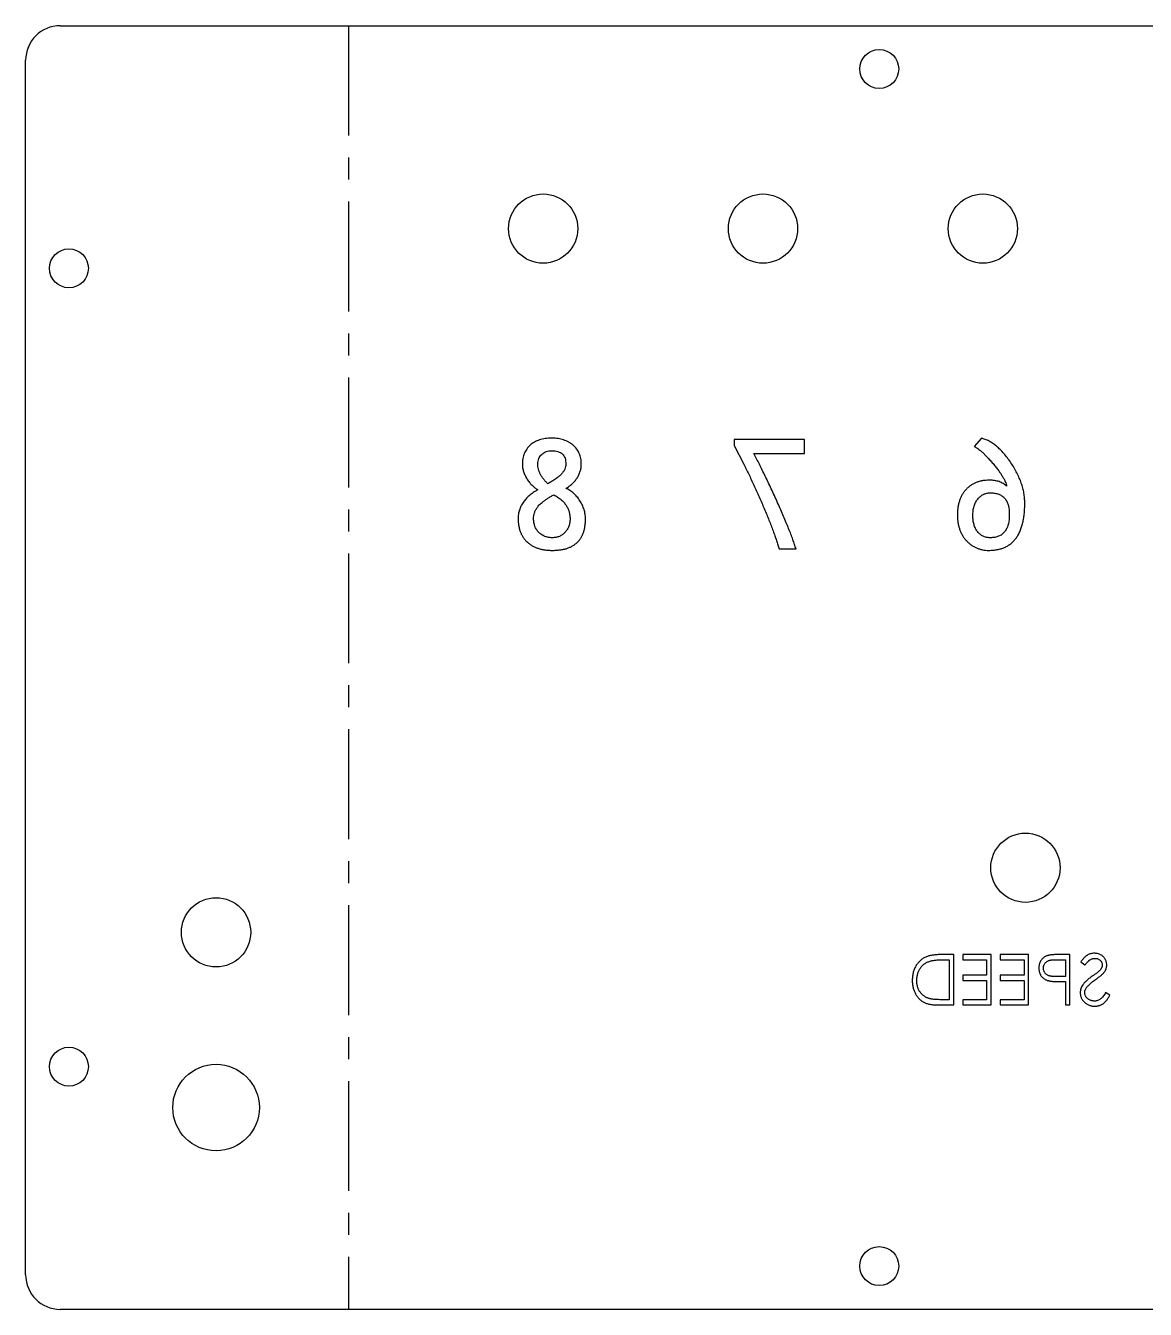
# Model space of a CAD drawing. Header units: millimetres. Extents: x 446 to 709, y 428 to 576.
# Drawn here: x 445.9 to 575.2, y 428.1 to 576.4 of the extents above; entities that cross this region are included whole.
import ezdxf

# ---------------------------------------------------------------- set-up
doc = ezdxf.new("R2010")
doc.units = ezdxf.units.MM
doc.linetypes.add('CENTERX2', pattern=[20.32, 12.7, -2.54, 2.54, -2.54])

msp = doc.modelspace()

# ---------------------------------------------------------------- linework, layer by layer
at = {"color": 7, "linetype": 'Continuous', "lineweight": 25}
for p, q in [((449.88, 576.41), (704.55, 576.41)), ((445.88, 432.11), (445.88, 572.41)), ((535.86, 528.6), (527.75, 528.6)), ((527.75, 528.6), (527.75, 527.93)), ((535.86, 526.98), (535.86, 528.6)), ((556.3, 528.77), (555.48, 527.79)), ((527.75, 527.93), (528.86, 525.75)), ((530.02, 526.98), (535.86, 526.98)), ((532.94, 515.96), (534.89, 515.96)), ((553.1, 469.1), (551.92, 469.1)), ((553.1, 463.28), (553.1, 469.1)), ((554.14, 469.1), (554.14, 468.5)), ((557.42, 469.1), (554.14, 469.1)), ((557.42, 463.28), (557.42, 469.1)), ((558.47, 469.1), (558.47, 468.5)), ((561.75, 469.1), (558.47, 469.1)), ((561.75, 463.28), (561.75, 469.1)), ((566.53, 469.1), (565.39, 469.1)), ((566.53, 463.28), (566.53, 469.1)), ((552.16, 468.5), (552.57, 468.5)), ((552.57, 468.5), (552.57, 463.88)), ((554.14, 468.5), (556.9, 468.5)), ((556.9, 468.5), (556.9, 466.71)), ((558.47, 468.5), (561.23, 468.5)), ((561.23, 468.5), (561.23, 466.71)), ((564.94, 468.5), (566.01, 468.5)), ((566.01, 468.5), (566.01, 466.56)), ((567.8, 468.27), (568.27, 467.91)), ((556.9, 466.71), (554.14, 466.71)), ((554.14, 466.71), (554.14, 466.12)), ((554.14, 466.12), (556.9, 466.12)), ((556.9, 466.12), (556.9, 463.88)), ((561.23, 466.71), (558.47, 466.71)), ((558.47, 466.71), (558.47, 466.12)), ((558.47, 466.12), (561.23, 466.12)), ((561.23, 466.12), (561.23, 463.88)), ((566.01, 466.56), (564.99, 466.55)), ((565.59, 465.97), (566.01, 465.97)), ((566.01, 465.97), (566.01, 463.28)), ((571.15, 464.4), (570.66, 464.7)), ((551.29, 463.28), (553.1, 463.28)), ((552.57, 463.88), (551.9, 463.88)), ((556.9, 463.88), (554.14, 463.88)), ((554.14, 463.88), (554.14, 463.28)), ((554.14, 463.28), (557.42, 463.28)), ((561.23, 463.88), (558.47, 463.88)), ((558.47, 463.88), (558.47, 463.28)), ((558.47, 463.28), (561.75, 463.28)), ((566.01, 463.28), (566.53, 463.28)), ((704.55, 428.11), (449.88, 428.11))]:
    msp.add_line(p, q, dxfattribs=at)
at = {"color": 7, "linetype": 'CENTERX2'}
msp.add_line((483.17, 576.41), (483.17, 428.11), dxfattribs=at)
at = {"color": 7, "linetype": 'Continuous', "lineweight": 25}
for centre, radius in [((544.5, 571.41), 2.25), ((505.67, 552.97), 4), ((531.07, 552.97), 4), ((556.47, 552.97), 4), ((450.88, 548.38), 2.25), ((561.39, 479.13), 4), ((467.88, 471.67), 4), ((450.88, 456.15), 2.25), ((467.88, 451.42), 5), ((544.5, 433.11), 2.25)]:
    msp.add_circle(centre, radius, dxfattribs=at)
for centre, start, end in [((449.88, 572.41), 90, 180), ((449.88, 432.11), 180, 270)]:
    msp.add_arc(centre, 4, start, end, dxfattribs=at)
for points, knots in [([(506.68, 528.77), (506.55, 528.76), (506.29, 528.76), (505.92, 528.72), (505.57, 528.66), (505.24, 528.57), (504.94, 528.45), (504.65, 528.32), (504.4, 528.14), (504.16, 527.96), (503.95, 527.74), (503.77, 527.51), (503.61, 527.26), (503.48, 526.99), (503.39, 526.7), (503.32, 526.39), (503.28, 526.07), (503.27, 525.84), (503.27, 525.73)], [0, 0, 0, 0, 0.076405, 0.148252, 0.216906, 0.282337, 0.344792, 0.405433, 0.464496, 0.522981, 0.580788, 0.637677, 0.694184, 0.751557, 0.810381, 0.870702, 0.933849, 1, 1, 1, 1]), ([(510.08, 525.74), (510.08, 525.85), (510.07, 526.07), (510.03, 526.4), (509.95, 526.7), (509.85, 526.99), (509.71, 527.26), (509.55, 527.51), (509.36, 527.74), (509.13, 527.96), (508.89, 528.14), (508.62, 528.31), (508.34, 528.45), (508.04, 528.57), (507.72, 528.66), (507.39, 528.72), (507.04, 528.76), (506.8, 528.76), (506.68, 528.77)], [0, 0, 0, 0, 0.066244, 0.130013, 0.191101, 0.250467, 0.308333, 0.366552, 0.425106, 0.485186, 0.54574, 0.606572, 0.667751, 0.730298, 0.79393, 0.859793, 0.928347, 1, 1, 1, 1]), ([(561.32, 521.26), (561.31, 521.45), (561.3, 521.84), (561.22, 522.41), (561.1, 522.99), (560.92, 523.57), (560.69, 524.16), (560.41, 524.75), (560.09, 525.34), (559.72, 525.92), (559.32, 526.48), (558.91, 526.99), (558.49, 527.44), (558.07, 527.82), (557.64, 528.15), (557.2, 528.42), (556.76, 528.63), (556.45, 528.72), (556.3, 528.77)], [0, 0, 0, 0, 0.059849, 0.120694, 0.182665, 0.246297, 0.311832, 0.379947, 0.45059, 0.524531, 0.597465, 0.665859, 0.729785, 0.789791, 0.846288, 0.899838, 0.95084, 1, 1, 1, 1]), ([(505.05, 525.77), (505.06, 525.88), (505.07, 526.1), (505.15, 526.4), (505.3, 526.67), (505.5, 526.9), (505.74, 527.08), (506.02, 527.22), (506.34, 527.29), (506.56, 527.3), (506.67, 527.31)], [0, 0, 0, 0, 0.133438, 0.256873, 0.37498, 0.494199, 0.615088, 0.735842, 0.863628, 1, 1, 1, 1]), ([(506.67, 527.31), (506.8, 527.3), (507.04, 527.29), (507.38, 527.22), (507.66, 527.1), (507.9, 526.93), (508.08, 526.7), (508.21, 526.43), (508.28, 526.1), (508.29, 525.87), (508.29, 525.75)], [0, 0, 0, 0, 0.147909, 0.278746, 0.396827, 0.507218, 0.617082, 0.731504, 0.857981, 1, 1, 1, 1]), ([(534.89, 515.96), (534.83, 516.13), (534.71, 516.5), (534.51, 517.07), (534.29, 517.67), (534.03, 518.32), (533.75, 519.01), (533.45, 519.74), (533.11, 520.51), (532.76, 521.31), (532.39, 522.11), (532.03, 522.9), (531.68, 523.65), (531.33, 524.38), (530.99, 525.07), (530.66, 525.74), (530.34, 526.37), (530.13, 526.78), (530.02, 526.98)], [0, 0, 0, 0, 0.045961, 0.09558, 0.149342, 0.207066, 0.268689, 0.334299, 0.403907, 0.477437, 0.551693, 0.623587, 0.692738, 0.759343, 0.823312, 0.884741, 0.943635, 1, 1, 1, 1]), ([(555.48, 527.79), (555.55, 527.76), (555.69, 527.7), (555.91, 527.55), (556.15, 527.37), (556.41, 527.15), (556.69, 526.88), (556.99, 526.56), (557.31, 526.21), (557.65, 525.82), (557.98, 525.43), (558.27, 525.04), (558.53, 524.68), (558.74, 524.35), (558.92, 524.03), (559.06, 523.74), (559.16, 523.47), (559.2, 523.3), (559.22, 523.22)], [0, 0, 0, 0, 0.0363217, 0.0792709, 0.1291691, 0.1864406, 0.2510149, 0.3230195, 0.4028291, 0.4902198, 0.5778129, 0.6582587, 0.7315727, 0.7979809, 0.8578898, 0.911342, 0.9584672, 1, 1, 1, 1]), ([(503.27, 525.73), (503.27, 525.59), (503.29, 525.31), (503.4, 524.88), (503.57, 524.46), (503.8, 524.04), (504.07, 523.65), (504.37, 523.31), (504.7, 523.02), (504.93, 522.87), (505.05, 522.79)], [0, 0, 0, 0, 0.116656, 0.237046, 0.363718, 0.499881, 0.635815, 0.763424, 0.883966, 1, 1, 1, 1]), ([(506.21, 523.49), (506.12, 523.58), (505.94, 523.76), (505.71, 524.04), (505.5, 524.32), (505.34, 524.61), (505.21, 524.89), (505.12, 525.18), (505.06, 525.47), (505.05, 525.67), (505.05, 525.77)], [0, 0, 0, 0, 0.147934, 0.286807, 0.418157, 0.542521, 0.660771, 0.776027, 0.887962, 1, 1, 1, 1]), ([(508.29, 525.75), (508.29, 525.66), (508.27, 525.46), (508.17, 525.17), (508, 524.88), (507.77, 524.59), (507.47, 524.31), (507.11, 524.04), (506.69, 523.76), (506.38, 523.58), (506.21, 523.49)], [0, 0, 0, 0, 0.089827, 0.183976, 0.285846, 0.399313, 0.526104, 0.667331, 0.825253, 1, 1, 1, 1]), ([(508.31, 522.96), (508.43, 523.04), (508.68, 523.19), (509.02, 523.47), (509.33, 523.79), (509.59, 524.15), (509.81, 524.53), (509.96, 524.93), (510.06, 525.33), (510.07, 525.6), (510.08, 525.74)], [0, 0, 0, 0, 0.127988, 0.254512, 0.382031, 0.512565, 0.640703, 0.763263, 0.881945, 1, 1, 1, 1]), ([(528.86, 525.75), (528.95, 525.56), (529.14, 525.17), (529.43, 524.58), (529.72, 523.96), (530.13, 523.09), (530.63, 521.97), (531.12, 520.85), (531.49, 519.95), (531.76, 519.3), (532, 518.67), (532.23, 518.07), (532.44, 517.5), (532.62, 516.96), (532.79, 516.45), (532.89, 516.12), (532.94, 515.96)], [0, 0, 0, 0, 0.059637, 0.12173, 0.186611, 0.253956, 0.392018, 0.531878, 0.600857, 0.666773, 0.730298, 0.790775, 0.848126, 0.902143, 0.95261, 1, 1, 1, 1]), ([(557.22, 523.9), (557.09, 523.9), (556.82, 523.89), (556.43, 523.84), (556.06, 523.76), (555.72, 523.64), (555.39, 523.49), (555.09, 523.31), (554.8, 523.09), (554.54, 522.84), (554.3, 522.56), (554.09, 522.25), (553.92, 521.92), (553.78, 521.57), (553.67, 521.18), (553.59, 520.78), (553.54, 520.35), (553.54, 520.05), (553.53, 519.9)], [0, 0, 0, 0, 0.06635, 0.129828, 0.190654, 0.250155, 0.308185, 0.366016, 0.423578, 0.482696, 0.54227, 0.601879, 0.662284, 0.724366, 0.788727, 0.855828, 0.925848, 1, 1, 1, 1]), ([(559.22, 523.22), (559.16, 523.27), (559.03, 523.38), (558.83, 523.52), (558.6, 523.64), (558.36, 523.74), (558.1, 523.81), (557.82, 523.86), (557.53, 523.9), (557.33, 523.9), (557.22, 523.9)], [0, 0, 0, 0, 0.113931, 0.228709, 0.345664, 0.465612, 0.589926, 0.720057, 0.85573, 1, 1, 1, 1]), ([(505.05, 522.79), (504.96, 522.74), (504.78, 522.64), (504.52, 522.47), (504.28, 522.29), (504.06, 522.11), (503.85, 521.93), (503.67, 521.73), (503.5, 521.53), (503.35, 521.32), (503.21, 521.11), (503.1, 520.89), (503, 520.67), (502.92, 520.44), (502.86, 520.2), (502.82, 519.96), (502.78, 519.71), (502.78, 519.54), (502.78, 519.45)], [0, 0, 0, 0, 0.075296, 0.147167, 0.21711, 0.284381, 0.349336, 0.412541, 0.473793, 0.533487, 0.592653, 0.650472, 0.708355, 0.765622, 0.822988, 0.881064, 0.939809, 1, 1, 1, 1]), ([(504.57, 519.45), (504.57, 519.57), (504.58, 519.8), (504.66, 520.13), (504.79, 520.46), (504.95, 520.72), (505.11, 520.93), (505.26, 521.09), (505.45, 521.26), (505.68, 521.44), (505.93, 521.63), (506.23, 521.82), (506.55, 522.02), (506.78, 522.15), (506.9, 522.22)], [0, 0, 0, 0, 0.089745, 0.178992, 0.269724, 0.364212, 0.416194, 0.475291, 0.542408, 0.616955, 0.699964, 0.791349, 0.89129, 1, 1, 1, 1]), ([(506.9, 522.22), (507.05, 522.13), (507.34, 521.97), (507.72, 521.67), (508.05, 521.36), (508.32, 521.03), (508.53, 520.66), (508.67, 520.28), (508.76, 519.87), (508.78, 519.6), (508.78, 519.45)], [0, 0, 0, 0, 0.146135, 0.281612, 0.409261, 0.5301, 0.647029, 0.762673, 0.878888, 1, 1, 1, 1]), ([(510.56, 519.45), (510.56, 519.54), (510.56, 519.71), (510.53, 519.98), (510.48, 520.24), (510.41, 520.5), (510.31, 520.76), (510.2, 521.02), (510.07, 521.28), (509.92, 521.53), (509.75, 521.77), (509.58, 522), (509.39, 522.21), (509.19, 522.4), (508.98, 522.57), (508.77, 522.72), (508.54, 522.86), (508.39, 522.93), (508.31, 522.96)], [0, 0, 0, 0, 0.060008, 0.12037, 0.180866, 0.242408, 0.304774, 0.368823, 0.434322, 0.502057, 0.569703, 0.635443, 0.699128, 0.760702, 0.821757, 0.881745, 0.94068, 1, 1, 1, 1]), ([(555.32, 519.81), (555.32, 519.91), (555.32, 520.1), (555.35, 520.38), (555.39, 520.64), (555.46, 520.89), (555.53, 521.12), (555.63, 521.34), (555.74, 521.54), (555.88, 521.73), (556.03, 521.89), (556.18, 522.04), (556.35, 522.16), (556.53, 522.27), (556.72, 522.35), (556.92, 522.4), (557.13, 522.44), (557.27, 522.44), (557.35, 522.44)], [0, 0, 0, 0, 0.078297, 0.153538, 0.22459, 0.292766, 0.358842, 0.422493, 0.484965, 0.546364, 0.606165, 0.663949, 0.719493, 0.774366, 0.828972, 0.884786, 0.941404, 1, 1, 1, 1]), ([(557.35, 522.44), (557.43, 522.44), (557.61, 522.44), (557.85, 522.41), (558.08, 522.36), (558.3, 522.29), (558.5, 522.2), (558.68, 522.1), (558.84, 521.97), (558.99, 521.82), (559.12, 521.66), (559.23, 521.47), (559.32, 521.26), (559.4, 521.04), (559.46, 520.79), (559.5, 520.53), (559.53, 520.25), (559.53, 520.05), (559.53, 519.95)], [0, 0, 0, 0, 0.070094, 0.135216, 0.197369, 0.256664, 0.313087, 0.368116, 0.422294, 0.476541, 0.531655, 0.588514, 0.647918, 0.709938, 0.775949, 0.846246, 0.920592, 1, 1, 1, 1]), ([(557.17, 515.79), (557.34, 515.8), (557.66, 515.8), (558.14, 515.87), (558.58, 515.98), (558.98, 516.13), (559.36, 516.32), (559.7, 516.56), (560.01, 516.84), (560.29, 517.16), (560.53, 517.53), (560.74, 517.93), (560.92, 518.39), (561.07, 518.88), (561.18, 519.42), (561.26, 519.99), (561.31, 520.61), (561.31, 521.04), (561.32, 521.26)], [0, 0, 0, 0, 0.064142, 0.124612, 0.182236, 0.237435, 0.290999, 0.343612, 0.396543, 0.450715, 0.506465, 0.564809, 0.626419, 0.69196, 0.761726, 0.835929, 0.915496, 1, 1, 1, 1]), ([(502.78, 519.45), (502.78, 519.31), (502.79, 519.04), (502.84, 518.64), (502.92, 518.26), (503.04, 517.91), (503.18, 517.58), (503.37, 517.28), (503.58, 517), (503.83, 516.75), (504.11, 516.52), (504.41, 516.33), (504.74, 516.16), (505.09, 516.03), (505.46, 515.92), (505.86, 515.85), (506.29, 515.8), (506.58, 515.8), (506.73, 515.79)], [0, 0, 0, 0, 0.069319, 0.135383, 0.197789, 0.25813, 0.316801, 0.374497, 0.43158, 0.489365, 0.547738, 0.60596, 0.665881, 0.726815, 0.790632, 0.85686, 0.926535, 1, 1, 1, 1]), ([(506.73, 517.25), (506.65, 517.26), (506.5, 517.26), (506.28, 517.29), (506.07, 517.34), (505.87, 517.41), (505.68, 517.49), (505.5, 517.6), (505.33, 517.73), (505.17, 517.87), (505.03, 518.03), (504.91, 518.2), (504.8, 518.38), (504.71, 518.58), (504.65, 518.78), (504.6, 519), (504.57, 519.22), (504.57, 519.37), (504.57, 519.45)], [0, 0, 0, 0, 0.066725, 0.130964, 0.193337, 0.253802, 0.314124, 0.373924, 0.435164, 0.496859, 0.558605, 0.620003, 0.680432, 0.741423, 0.803043, 0.866846, 0.931811, 1, 1, 1, 1]), ([(506.73, 515.79), (506.88, 515.8), (507.18, 515.8), (507.62, 515.85), (508.03, 515.92), (508.4, 516.01), (508.75, 516.14), (509.07, 516.3), (509.35, 516.49), (509.61, 516.7), (509.84, 516.95), (510.03, 517.22), (510.2, 517.52), (510.33, 517.86), (510.44, 518.21), (510.51, 518.6), (510.56, 519.02), (510.56, 519.3), (510.56, 519.45)], [0, 0, 0, 0, 0.076324, 0.148371, 0.21608, 0.279476, 0.340022, 0.398185, 0.453913, 0.508622, 0.563191, 0.618142, 0.674299, 0.732819, 0.794147, 0.85865, 0.927009, 1, 1, 1, 1]), ([(508.78, 519.45), (508.78, 519.38), (508.77, 519.23), (508.75, 519.01), (508.7, 518.79), (508.64, 518.59), (508.56, 518.4), (508.46, 518.22), (508.34, 518.04), (508.21, 517.88), (508.06, 517.74), (507.91, 517.61), (507.73, 517.5), (507.55, 517.41), (507.36, 517.34), (507.16, 517.29), (506.95, 517.26), (506.8, 517.26), (506.73, 517.25)], [0, 0, 0, 0, 0.068521, 0.133651, 0.197539, 0.26059, 0.321638, 0.383236, 0.444994, 0.507504, 0.569741, 0.630133, 0.690021, 0.749568, 0.809531, 0.870654, 0.934485, 1, 1, 1, 1]), ([(553.53, 519.9), (553.53, 519.75), (553.54, 519.45), (553.59, 519.02), (553.67, 518.62), (553.78, 518.23), (553.93, 517.87), (554.11, 517.53), (554.32, 517.21), (554.56, 516.92), (554.83, 516.66), (555.11, 516.42), (555.42, 516.23), (555.73, 516.07), (556.07, 515.95), (556.42, 515.86), (556.79, 515.8), (557.04, 515.8), (557.17, 515.79)], [0, 0, 0, 0, 0.073362, 0.143462, 0.210673, 0.275855, 0.339037, 0.401311, 0.462775, 0.524798, 0.585967, 0.64541, 0.703224, 0.760884, 0.81874, 0.877383, 0.937734, 1, 1, 1, 1]), ([(557.32, 517.25), (557.24, 517.26), (557.1, 517.26), (556.88, 517.29), (556.68, 517.35), (556.49, 517.42), (556.31, 517.52), (556.14, 517.65), (555.99, 517.79), (555.85, 517.96), (555.72, 518.14), (555.61, 518.34), (555.52, 518.55), (555.45, 518.77), (555.39, 519.01), (555.35, 519.27), (555.32, 519.54), (555.32, 519.72), (555.32, 519.81)], [0, 0, 0, 0, 0.0617153, 0.1212822, 0.1780904, 0.2340475, 0.2895568, 0.3455311, 0.4028941, 0.461878, 0.5226018, 0.5843015, 0.6469736, 0.7120351, 0.7797458, 0.8500128, 0.9230787, 1, 1, 1, 1]), ([(559.53, 519.95), (559.53, 519.84), (559.53, 519.63), (559.5, 519.33), (559.46, 519.04), (559.4, 518.78), (559.32, 518.53), (559.22, 518.31), (559.11, 518.11), (558.98, 517.93), (558.84, 517.77), (558.67, 517.63), (558.49, 517.51), (558.29, 517.42), (558.07, 517.34), (557.84, 517.29), (557.58, 517.26), (557.41, 517.26), (557.32, 517.25)], [0, 0, 0, 0, 0.081911, 0.159039, 0.230951, 0.298705, 0.362552, 0.422818, 0.480221, 0.535715, 0.589609, 0.643253, 0.69749, 0.752293, 0.809513, 0.869279, 0.932663, 1, 1, 1, 1]), ([(550.07, 468.89), (550.01, 468.87), (549.87, 468.82), (549.68, 468.72), (549.5, 468.61), (549.34, 468.49), (549.18, 468.35), (549.04, 468.2), (548.9, 468.04), (548.78, 467.86), (548.67, 467.68), (548.58, 467.48), (548.5, 467.27), (548.43, 467.06), (548.38, 466.84), (548.35, 466.6), (548.32, 466.36), (548.32, 466.2), (548.32, 466.12)], [0, 0, 0, 0, 0.061545, 0.121694, 0.181155, 0.239875, 0.298702, 0.357647, 0.417605, 0.478494, 0.540407, 0.602345, 0.665004, 0.728559, 0.793651, 0.860534, 0.929236, 1, 1, 1, 1]), ([(551.92, 469.1), (551.82, 469.1), (551.62, 469.1), (551.33, 469.09), (551.07, 469.07), (550.83, 469.05), (550.61, 469.02), (550.41, 468.99), (550.23, 468.95), (550.12, 468.91), (550.07, 468.89)], [0, 0, 0, 0, 0.1642892, 0.3174059, 0.4588436, 0.5893665, 0.7078313, 0.81577, 0.9128799, 1, 1, 1, 1]), ([(564.06, 469.01), (564.02, 469), (563.94, 468.98), (563.83, 468.94), (563.72, 468.89), (563.61, 468.83), (563.52, 468.76), (563.42, 468.68), (563.34, 468.6), (563.26, 468.51), (563.18, 468.41), (563.12, 468.3), (563.07, 468.19), (563.02, 468.07), (562.99, 467.95), (562.96, 467.82), (562.95, 467.68), (562.95, 467.59), (562.95, 467.54)], [0, 0, 0, 0, 0.062481, 0.12349, 0.183411, 0.243153, 0.302127, 0.36171, 0.421842, 0.482932, 0.544552, 0.605681, 0.66768, 0.729984, 0.794551, 0.860346, 0.928907, 1, 1, 1, 1]), ([(565.39, 469.1), (565.31, 469.1), (565.16, 469.1), (564.94, 469.1), (564.75, 469.09), (564.57, 469.08), (564.41, 469.07), (564.28, 469.05), (564.16, 469.04), (564.09, 469.02), (564.06, 469.01)], [0, 0, 0, 0, 0.176956, 0.339055, 0.486318, 0.618781, 0.735619, 0.838742, 0.926457, 1, 1, 1, 1]), ([(569.35, 469.25), (569.28, 469.25), (569.14, 469.24), (568.94, 469.2), (568.75, 469.14), (568.59, 469.06), (568.47, 468.98), (568.38, 468.91), (568.28, 468.83), (568.19, 468.74), (568.09, 468.64), (567.99, 468.52), (567.89, 468.4), (567.83, 468.31), (567.8, 468.27)], [0, 0, 0, 0, 0.107233, 0.213252, 0.31883, 0.426794, 0.483646, 0.543604, 0.608308, 0.677127, 0.750686, 0.828713, 0.91219, 1, 1, 1, 1]), ([(568.27, 467.91), (568.3, 467.94), (568.35, 468.02), (568.44, 468.11), (568.51, 468.2), (568.59, 468.28), (568.66, 468.35), (568.73, 468.42), (568.8, 468.47), (568.89, 468.52), (568.99, 468.58), (569.12, 468.62), (569.26, 468.65), (569.36, 468.65), (569.41, 468.65)], [0, 0, 0, 0, 0.098469, 0.189629, 0.274184, 0.352183, 0.423199, 0.488551, 0.548473, 0.60144, 0.701198, 0.799592, 0.898545, 1, 1, 1, 1]), ([(570.78, 467.89), (570.78, 467.95), (570.78, 468.08), (570.74, 468.25), (570.68, 468.42), (570.6, 468.58), (570.5, 468.73), (570.38, 468.86), (570.24, 468.98), (570.08, 469.08), (569.91, 469.15), (569.73, 469.21), (569.54, 469.24), (569.41, 469.25), (569.35, 469.25)], [0, 0, 0, 0, 0.083785, 0.16578, 0.24628, 0.327461, 0.408797, 0.489715, 0.571376, 0.655523, 0.741019, 0.826547, 0.911989, 1, 1, 1, 1]), ([(569.41, 468.65), (569.47, 468.65), (569.58, 468.65), (569.75, 468.61), (569.89, 468.54), (570.02, 468.45), (570.13, 468.33), (570.2, 468.21), (570.25, 468.07), (570.26, 467.97), (570.26, 467.92)], [0, 0, 0, 0, 0.143073, 0.275903, 0.402371, 0.528414, 0.650356, 0.765895, 0.880774, 1, 1, 1, 1]), ([(548.84, 466.12), (548.84, 466.19), (548.84, 466.32), (548.87, 466.52), (548.9, 466.71), (548.94, 466.89), (549, 467.06), (549.07, 467.23), (549.15, 467.39), (549.25, 467.54), (549.35, 467.68), (549.47, 467.81), (549.59, 467.93), (549.73, 468.03), (549.88, 468.13), (550.03, 468.21), (550.2, 468.28), (550.32, 468.32), (550.37, 468.34)], [0, 0, 0, 0, 0.070151, 0.137813, 0.203226, 0.267174, 0.330024, 0.391794, 0.453084, 0.514334, 0.575, 0.634865, 0.694116, 0.753442, 0.813126, 0.87408, 0.936007, 1, 1, 1, 1]), ([(550.37, 468.34), (550.42, 468.36), (550.53, 468.38), (550.7, 468.42), (550.89, 468.44), (551.1, 468.47), (551.33, 468.48), (551.59, 468.5), (551.87, 468.5), (552.06, 468.5), (552.16, 468.5)], [0, 0, 0, 0, 0.084319, 0.179285, 0.286583, 0.405111, 0.535593, 0.67819, 0.832976, 1, 1, 1, 1]), ([(562.95, 467.54), (562.95, 467.49), (562.95, 467.4), (562.96, 467.26), (562.99, 467.13), (563.02, 467.01), (563.07, 466.89), (563.12, 466.78), (563.18, 466.67), (563.25, 466.57), (563.33, 466.48), (563.42, 466.4), (563.52, 466.32), (563.62, 466.25), (563.73, 466.2), (563.85, 466.14), (563.98, 466.1), (564.06, 466.08), (564.11, 466.06)], [0, 0, 0, 0, 0.070119, 0.137192, 0.202016, 0.264631, 0.326117, 0.38601, 0.445812, 0.505298, 0.564633, 0.624283, 0.683902, 0.743953, 0.805388, 0.868388, 0.933084, 1, 1, 1, 1]), ([(563.47, 467.54), (563.47, 467.59), (563.47, 467.68), (563.51, 467.81), (563.56, 467.94), (563.63, 468.07), (563.72, 468.18), (563.82, 468.27), (563.94, 468.35), (564.04, 468.4), (564.14, 468.43), (564.22, 468.45), (564.32, 468.47), (564.42, 468.48), (564.54, 468.49), (564.66, 468.5), (564.8, 468.5), (564.89, 468.5), (564.94, 468.5)], [0, 0, 0, 0, 0.070044, 0.139238, 0.208197, 0.279173, 0.349987, 0.418354, 0.48761, 0.557411, 0.59533, 0.637964, 0.685913, 0.738185, 0.796103, 0.858517, 0.926658, 1, 1, 1, 1]), ([(564.99, 466.55), (564.94, 466.55), (564.84, 466.55), (564.7, 466.56), (564.57, 466.57), (564.45, 466.58), (564.35, 466.59), (564.25, 466.61), (564.16, 466.63), (564.06, 466.66), (563.95, 466.72), (563.82, 466.79), (563.72, 466.89), (563.63, 467), (563.56, 467.13), (563.51, 467.26), (563.47, 467.4), (563.47, 467.49), (563.47, 467.54)], [0, 0, 0, 0, 0.072538, 0.140034, 0.202496, 0.260575, 0.313228, 0.361583, 0.404878, 0.444127, 0.5164, 0.586507, 0.655085, 0.724384, 0.793974, 0.861638, 0.930111, 1, 1, 1, 1]), ([(569.88, 467.17), (569.86, 467.15), (569.83, 467.13), (569.78, 467.08), (569.7, 467.03), (569.62, 466.96), (569.51, 466.88), (569.38, 466.79), (569.25, 466.69), (569.15, 466.62), (569.09, 466.59)], [0, 0, 0, 0, 0.0525943, 0.124952, 0.2180939, 0.3335024, 0.4687892, 0.6249376, 0.801683, 1, 1, 1, 1]), ([(570.26, 467.92), (570.26, 467.89), (570.26, 467.82), (570.24, 467.73), (570.22, 467.64), (570.18, 467.55), (570.13, 467.46), (570.06, 467.36), (569.97, 467.26), (569.91, 467.2), (569.88, 467.17)], [0, 0, 0, 0, 0.107285, 0.214746, 0.322939, 0.434116, 0.553412, 0.686073, 0.834256, 1, 1, 1, 1]), ([(570.46, 467.01), (570.48, 467.04), (570.53, 467.11), (570.6, 467.21), (570.66, 467.32), (570.7, 467.43), (570.74, 467.54), (570.76, 467.66), (570.78, 467.77), (570.78, 467.85), (570.78, 467.89)], [0, 0, 0, 0, 0.133507, 0.262559, 0.388264, 0.512667, 0.633722, 0.755394, 0.877553, 1, 1, 1, 1]), ([(548.32, 466.12), (548.32, 466.05), (548.32, 465.9), (548.34, 465.7), (548.37, 465.49), (548.41, 465.3), (548.46, 465.11), (548.52, 464.92), (548.6, 464.75), (548.69, 464.58), (548.78, 464.42), (548.88, 464.27), (548.99, 464.13), (549.11, 464), (549.23, 463.88), (549.36, 463.78), (549.5, 463.68), (549.64, 463.59), (549.8, 463.52), (549.97, 463.45), (550.15, 463.4), (550.35, 463.36), (550.57, 463.32), (550.8, 463.3), (551.04, 463.28), (551.21, 463.28), (551.29, 463.28)], [0, 0, 0, 0, 0.046081, 0.090807, 0.134295, 0.177024, 0.218823, 0.260244, 0.30108, 0.341614, 0.381583, 0.42012, 0.458075, 0.494738, 0.531195, 0.566934, 0.602713, 0.638327, 0.674853, 0.713467, 0.754442, 0.797815, 0.843989, 0.893072, 0.944963, 1, 1, 1, 1]), ([(550.24, 464.03), (550.19, 464.04), (550.08, 464.08), (549.93, 464.15), (549.79, 464.23), (549.66, 464.32), (549.53, 464.42), (549.42, 464.53), (549.31, 464.65), (549.21, 464.78), (549.13, 464.92), (549.05, 465.07), (548.98, 465.23), (548.93, 465.39), (548.89, 465.56), (548.86, 465.74), (548.84, 465.93), (548.84, 466.05), (548.84, 466.12)], [0, 0, 0, 0, 0.062415, 0.123338, 0.183125, 0.241783, 0.300579, 0.35968, 0.418882, 0.479531, 0.540851, 0.602303, 0.664463, 0.727806, 0.792895, 0.859672, 0.928464, 1, 1, 1, 1]), ([(564.11, 466.06), (564.14, 466.06), (564.22, 466.04), (564.36, 466.02), (564.51, 466), (564.68, 465.99), (564.88, 465.98), (565.1, 465.97), (565.34, 465.97), (565.5, 465.97), (565.59, 465.97)], [0, 0, 0, 0, 0.075173, 0.164746, 0.268017, 0.385912, 0.517789, 0.663691, 0.824413, 1, 1, 1, 1]), ([(569.09, 466.59), (569.03, 466.54), (568.91, 466.45), (568.73, 466.32), (568.58, 466.19), (568.43, 466.06), (568.31, 465.94), (568.19, 465.82), (568.1, 465.7), (567.99, 465.56), (567.88, 465.37), (567.79, 465.15), (567.73, 464.93), (567.73, 464.78), (567.72, 464.71)], [0, 0, 0, 0, 0.096972, 0.187773, 0.272396, 0.351321, 0.424335, 0.491909, 0.554233, 0.611268, 0.716348, 0.81454, 0.908495, 1, 1, 1, 1]), ([(568.45, 465.29), (568.48, 465.32), (568.53, 465.39), (568.63, 465.49), (568.74, 465.6), (568.86, 465.72), (569, 465.83), (569.15, 465.96), (569.32, 466.09), (569.44, 466.17), (569.5, 466.21)], [0, 0, 0, 0, 0.090279, 0.18953, 0.299198, 0.418926, 0.548376, 0.688136, 0.839084, 1, 1, 1, 1]), ([(569.5, 466.21), (569.56, 466.26), (569.68, 466.34), (569.84, 466.47), (569.99, 466.58), (570.12, 466.68), (570.23, 466.78), (570.32, 466.86), (570.4, 466.94), (570.44, 466.98), (570.46, 467.01)], [0, 0, 0, 0, 0.181535, 0.347082, 0.495568, 0.628357, 0.74552, 0.845831, 0.930782, 1, 1, 1, 1]), ([(567.72, 464.71), (567.72, 464.65), (567.73, 464.55), (567.75, 464.4), (567.79, 464.25), (567.84, 464.11), (567.91, 463.97), (567.99, 463.84), (568.09, 463.72), (568.21, 463.6), (568.33, 463.49), (568.46, 463.39), (568.6, 463.31), (568.74, 463.25), (568.89, 463.2), (569.05, 463.16), (569.22, 463.14), (569.33, 463.13), (569.38, 463.13)], [0, 0, 0, 0, 0.061484, 0.121775, 0.18092, 0.240256, 0.300114, 0.361146, 0.423501, 0.488669, 0.553954, 0.617581, 0.680238, 0.742187, 0.804663, 0.868259, 0.93302, 1, 1, 1, 1]), ([(568.24, 464.72), (568.25, 464.76), (568.25, 464.86), (568.29, 465.01), (568.36, 465.15), (568.42, 465.24), (568.45, 465.29)], [0, 0, 0, 0, 0.234723, 0.477158, 0.728556, 1, 1, 1, 1]), ([(569.38, 463.73), (569.33, 463.73), (569.23, 463.73), (569.08, 463.76), (568.94, 463.8), (568.8, 463.86), (568.67, 463.93), (568.56, 464.02), (568.46, 464.12), (568.38, 464.23), (568.32, 464.34), (568.28, 464.46), (568.25, 464.59), (568.25, 464.67), (568.24, 464.72)], [0, 0, 0, 0, 0.0912636, 0.1809303, 0.2700882, 0.3601561, 0.4483425, 0.5326658, 0.6138337, 0.6939815, 0.772716, 0.8493352, 0.9239673, 1, 1, 1, 1]), ([(570.66, 464.7), (570.62, 464.62), (570.53, 464.48), (570.38, 464.28), (570.23, 464.11), (570.07, 463.97), (569.91, 463.86), (569.74, 463.79), (569.56, 463.74), (569.44, 463.73), (569.38, 463.73)], [0, 0, 0, 0, 0.159004, 0.304646, 0.438547, 0.562322, 0.677433, 0.786897, 0.893611, 1, 1, 1, 1]), ([(569.38, 463.13), (569.43, 463.13), (569.52, 463.13), (569.65, 463.15), (569.77, 463.17), (569.89, 463.2), (570.01, 463.24), (570.13, 463.29), (570.24, 463.35), (570.36, 463.42), (570.46, 463.5), (570.57, 463.6), (570.67, 463.7), (570.77, 463.82), (570.87, 463.95), (570.97, 464.09), (571.06, 464.24), (571.12, 464.35), (571.15, 464.4)], [0, 0, 0, 0, 0.057208, 0.113696, 0.169178, 0.224159, 0.27872, 0.333794, 0.389241, 0.445822, 0.503704, 0.564294, 0.627975, 0.695038, 0.765373, 0.839611, 0.917538, 1, 1, 1, 1]), ([(551.9, 463.88), (551.81, 463.88), (551.62, 463.88), (551.36, 463.89), (551.12, 463.9), (550.9, 463.91), (550.7, 463.93), (550.53, 463.96), (550.37, 463.99), (550.28, 464.01), (550.24, 464.03)], [0, 0, 0, 0, 0.1719007, 0.3306279, 0.4755488, 0.6067462, 0.7250238, 0.8297424, 0.9213228, 1, 1, 1, 1])]:
    msp.add_open_spline(points, degree=3, knots=knots, dxfattribs=at)

doc.saveas('drawing.dxf')
